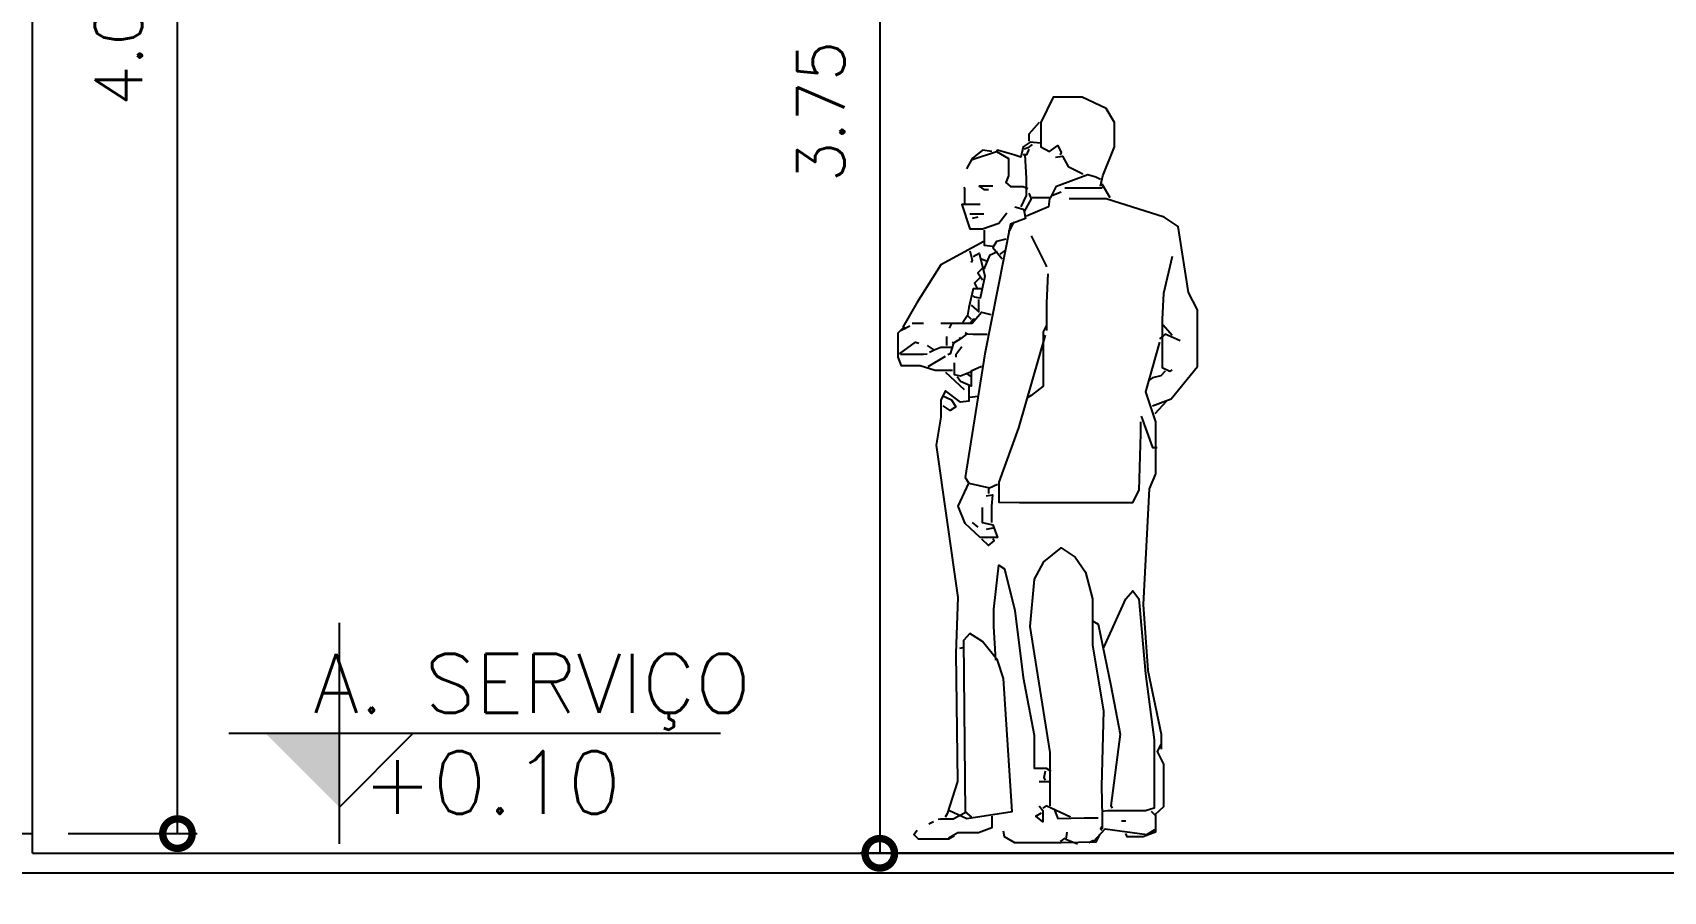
# Model space of a CAD drawing. Extents: x 500 to 638, y 181 to 267.
# Drawn here: x 620.298 to 624.444, y 215.822 to 218.006 of the extents above; entities that cross this region are included whole.
import ezdxf
from ezdxf.enums import TextEntityAlignment as Align

# ---------------------------------------------------------------- set-up
doc = ezdxf.new("R2010")
doc.units = 0
doc.header["$LTSCALE"] = 7
doc.layers.get('0').update_dxf_attribs({"linetype": 'CONTINUOUS'})
doc.layers.get('DEFPOINTS').update_dxf_attribs({"linetype": 'CONTINUOUS'})
for name, color, linetype in [('ACESSÓRIO', 2, 'CONTINUOUS'), ('ALVENARIA', 7, 'CONTINUOUS'), ('COTA', 1, 'CONTINUOUS'), ('TEXTO2', 40, 'CONTINUOUS'), ('TEXTO3', 3, 'CONTINUOUS')]:
    doc.layers.add(name, color=color, linetype=linetype)
doc.styles.add('REGUA60', font='cityb___.ttf', dxfattribs={"width": 1.4})
doc.styles.add('SIMPLEX', font='SIMPLEX.SHX')
doc.dimstyles.new('DIM50', dxfattribs={"dimtxt": 0.12, "dimasz": 0.15, "dimexe": 0.05, "dimexo": 0.09, "dimgap": 0.09, "dimtad": 1, "dimzin": 0, "dimdsep": 46, "dimtxsty": 'SIMPLEX', "dimblk1": 'DOTSMALL', "dimblk2": 'DOTSMALL', "dimsah": 1, "dimcen": 0.09, "dimadec": 0, "dimazin": 0, "dimtfac": 1, "dimtix": 1, "dimtofl": 0, "dimtmove": 2, "dimatfit": 3, "dimldrblk": 'DOTSMALL', "dimfxl": 1, "dimtolj": 1, "dimtzin": 0, "dimarcsym": 0})

# ---------------------------------------------------------------- blocks, each defined once
blk = doc.blocks.new('_DOTSMALL')
at = {"color": 0, "linetype": 'ByBlock', "const_width": 0.5}
blk.add_lwpolyline([(-0.0625, 0, 1), (0.0625, 0, 1)], format="xyb", close=True, dxfattribs=at)
blk = doc.blocks.new('*D233')
at = {"layer": 'COTA', "color": 0, "lineweight": -2}
for p, q in [((622.3809, 219.6913), (622.4019, 219.6913)), ((622.4519, 219.6913), (622.4519, 215.9185)), ((624.5568, 215.9185), (622.4019, 215.9185))]:
    blk.add_line(p, q, dxfattribs=at)
at = {"layer": 'DEFPOINTS', "color": 0}
for p in [(622.4709, 219.6913, -1.4713), (622.4519, 215.9185), (624.6468, 215.9185, -1.4713)]:
    blk.add_point(p, dxfattribs=at)
at = {"layer": 'COTA', "color": 0, "lineweight": -2, "xscale": 0.15, "yscale": 0.15, "zscale": 0.15}
for p, rotation in [((622.4519, 219.6913), 90), ((622.4519, 215.9185), 270)]:
    blk.add_blockref('_DOTSMALL', p, dxfattribs=dict(at, rotation=rotation))
at = {"layer": 'COTA', "color": 0, "insert": (622.3019, 217.8049), "char_height": 0.12, "attachment_point": 5, "rotation": 90, "style": 'SIMPLEX'}
blk.add_mtext('\\A1;3.75', dxfattribs=at)
blk = doc.blocks.new('*D234')
at = {"layer": 'COTA', "color": 0, "lineweight": -2}
for p, q in [((622.5632, 220.1426), (625.4047, 220.1426)), ((625.3547, 220.1426), (625.3547, 215.8685)), ((624.7368, 215.8685), (625.4047, 215.8685))]:
    blk.add_line(p, q, dxfattribs=at)
at = {"layer": 'DEFPOINTS', "color": 0}
for p in [(622.4732, 220.1426, -1.4713), (624.6468, 215.8685, -1.4713), (625.3547, 215.8685)]:
    blk.add_point(p, dxfattribs=at)
at = {"layer": 'COTA', "color": 0, "lineweight": -2, "xscale": 0.15, "yscale": 0.15, "zscale": 0.15}
for p, rotation in [((625.3547, 220.1426), 90), ((625.3547, 215.8685), 270)]:
    blk.add_blockref('_DOTSMALL', p, dxfattribs=dict(at, rotation=rotation))
at = {"layer": 'COTA', "color": 0, "insert": (625.2047, 218.0056), "char_height": 0.12, "attachment_point": 5, "rotation": 90, "style": 'SIMPLEX'}
blk.add_mtext('\\A1;4.25', dxfattribs=at)
blk = doc.blocks.new('*D235')
at = {"layer": 'COTA', "color": 0, "lineweight": -2}
for p, q in [((622.0561, 220.0282), (620.6164, 220.0282)), ((620.6664, 215.9685), (620.6664, 220.0282)), ((620.3882, 215.9685), (620.7164, 215.9685))]:
    blk.add_line(p, q, dxfattribs=at)
at = {"layer": 'DEFPOINTS', "color": 0}
for p in [(620.6664, 220.0282), (622.1461, 220.0282, -1.4713), (620.2982, 215.9685, -1.4713)]:
    blk.add_point(p, dxfattribs=at)
at = {"layer": 'COTA', "color": 0, "lineweight": -2, "xscale": 0.15, "yscale": 0.15, "zscale": 0.15}
for p, rotation in [((620.6664, 220.0282), 90), ((620.6664, 215.9685), 270)]:
    blk.add_blockref('_DOTSMALL', p, dxfattribs=dict(at, rotation=rotation))
at = {"layer": 'COTA', "color": 0, "insert": (620.5164, 217.9984), "char_height": 0.12, "attachment_point": 5, "rotation": 90, "style": 'SIMPLEX'}
blk.add_mtext('\\A1;4.05', dxfattribs=at)
blk = doc.blocks.new('NIVELCR')
at = {"linetype": 'ByBlock'}
for p, q in [((0, -1.25), (0, 6.25)), ((-3.75, 2.5), (12.917, 2.5)), ((0, 0), (2.5, 2.5))]:
    blk.add_line(p, q, dxfattribs=at)
blk.add_solid([(-2.5, 2.5), (0, 0), (0, 2.5)], dxfattribs=at)
at = {"color": 0, "linetype": 'ByBlock', "style": 'REGUA60', "width": 1.4}
blk.add_attdef('COTANIVEL', (1.661, 3.512), '', height=1.5, dxfattribs=at)

msp = doc.modelspace()

# ---------------------------------------------------------------- linework, layer by layer
at = {"layer": 'ACESSÓRIO', "linetype": 'Continuous'}
for points in [[(623.0131, 217.6153), (623.019, 217.6417), (623.0484, 217.7152), (623.0484, 217.777), (623.0278, 217.8122), (622.9661, 217.8416), (622.8926, 217.8416), (622.8617, 217.777), (622.8617, 217.7152), (622.8837, 217.7035), (622.9043, 217.7182), (622.9131, 217.7005), (622.9102, 217.6946)], [(623.0131, 217.6153), (623.019, 217.6417), (623.0484, 217.7152), (623.0484, 217.777), (623.0278, 217.8122), (622.9661, 217.8416), (622.8926, 217.8416), (622.8617, 217.777), (622.8617, 217.7152), (622.8837, 217.7035), (622.9043, 217.7182), (622.9131, 217.7005), (622.9102, 217.6946)], [(623.0131, 217.6153), (623.019, 217.6417), (623.0484, 217.7152), (623.0484, 217.777), (623.0278, 217.8122), (622.9661, 217.8416), (622.8926, 217.8416), (622.8617, 217.777), (622.8617, 217.7152), (622.8837, 217.7035), (622.9043, 217.7182), (622.9131, 217.7005), (622.9102, 217.6946)], [(622.8573, 217.777), (622.8308, 217.7476), (622.8308, 217.7299)], [(622.8573, 217.777), (622.8308, 217.7476), (622.8308, 217.7299)], [(622.7367, 217.7035), (622.7132, 217.7064), (622.6868, 217.6858), (622.6721, 217.6594)], [(622.7367, 217.7035), (622.7132, 217.7064), (622.6868, 217.6858), (622.6721, 217.6594)], [(622.7367, 217.7035), (622.7132, 217.7064), (622.6868, 217.6858), (622.6721, 217.6594)], [(622.6868, 217.6829), (622.7485, 217.7035), (622.7794, 217.6858), (622.7794, 217.6417), (622.772, 217.6241), (622.7838, 217.6138), (622.8161, 217.6138), (622.8279, 217.6094)], [(622.6868, 217.6829), (622.7485, 217.7035), (622.7794, 217.6858), (622.7794, 217.6417), (622.772, 217.6241), (622.7838, 217.6138), (622.8161, 217.6138), (622.8279, 217.6094)], [(622.8602, 217.724), (622.8338, 217.727), (622.8161, 217.7152), (622.8102, 217.6888), (622.7926, 217.6946), (622.7514, 217.7064), (622.7485, 217.7035)], [(622.8308, 217.7093), (622.8249, 217.6946), (622.8161, 217.6946)], [(622.8396, 217.7211), (622.8279, 217.7123), (622.8191, 217.7093)], [(622.8396, 217.7211), (622.8279, 217.7123), (622.8191, 217.7093)], [(622.8205, 217.6946), (622.8242, 217.6358), (622.8242, 217.5917), (622.8102, 217.5623)], [(622.8205, 217.6946), (622.8242, 217.6358), (622.8242, 217.5917), (622.8102, 217.5623)], [(622.8205, 217.6946), (622.8242, 217.6358), (622.8242, 217.5917), (622.8102, 217.5623)], [(622.8984, 217.6888), (622.9161, 217.6917), (622.9308, 217.6652), (622.9661, 217.6476), (622.9661, 217.6447)], [(622.7397, 217.6153), (622.7044, 217.6153), (622.7162, 217.6064), (622.7279, 217.6064)], [(622.7397, 217.6153), (622.7044, 217.6153), (622.7162, 217.6064), (622.7279, 217.6064)], [(622.7397, 217.6153), (622.7044, 217.6153), (622.7162, 217.6064), (622.7279, 217.6064)], [(622.8396, 217.5859), (622.8867, 217.5859), (622.9014, 217.6153), (622.9808, 217.6447), (623.0013, 217.6388), (623.0131, 217.6329)], [(623.016, 217.6211), (623.0366, 217.5859)], [(623.016, 217.6211), (623.0366, 217.5859)], [(622.6677, 217.5712), (622.6677, 217.6094), (622.6662, 217.6123)], [(622.6677, 217.5712), (622.6677, 217.6094), (622.6662, 217.6123)], [(622.6677, 217.5712), (622.6677, 217.6094), (622.6662, 217.6123)], [(622.6677, 217.5712), (622.6677, 217.6094), (622.6662, 217.6123)], [(622.6677, 217.5712), (622.6677, 217.6094), (622.6662, 217.6123)], [(622.6677, 217.5712), (622.6677, 217.6094), (622.6662, 217.6123)], [(622.6677, 217.5712), (622.6677, 217.6094), (622.6662, 217.6123)], [(622.6677, 217.5712), (622.6677, 217.6094), (622.6662, 217.6123)], [(622.6677, 217.5712), (622.6677, 217.6094), (622.6662, 217.6123)], [(622.6677, 217.5712), (622.6677, 217.6094), (622.6662, 217.6123)], [(622.8308, 217.5976), (622.8367, 217.5829), (622.8191, 217.5506), (622.822, 217.5329), (622.7838, 217.5182), (622.7191, 217.189), (622.6691, 216.8744), (622.678, 216.8597)], [(622.8308, 217.5976), (622.8367, 217.5829), (622.8191, 217.5506), (622.822, 217.5329), (622.7838, 217.5182), (622.7191, 217.189), (622.6691, 216.8744), (622.678, 216.8597)], [(622.8837, 217.5829), (622.8808, 217.5623), (622.8249, 217.5388)], [(622.8837, 217.5829), (622.8808, 217.5623), (622.8249, 217.5388)], [(622.8837, 217.5829), (622.8808, 217.5623), (622.8249, 217.5388)], [(622.8896, 217.5917), (622.9131, 217.6006)], [(622.922, 217.6109), (623.016, 217.6109), (623.019, 217.6123)], [(623.1454, 217.0567), (623.1924, 217.0743), (623.26, 217.1566), (623.26, 217.3007), (623.2365, 217.3448), (623.2101, 217.5124), (623.1748, 217.5359), (623.0278, 217.5829), (622.9337, 217.5829)], [(623.1454, 217.0567), (623.1924, 217.0743), (623.26, 217.1566), (623.26, 217.3007), (623.2365, 217.3448), (623.2101, 217.5124), (623.1748, 217.5359), (623.0278, 217.5829), (622.9337, 217.5829)], [(622.7074, 217.5682), (622.675, 217.5682), (622.6603, 217.5682), (622.6809, 217.5065), (622.7132, 217.5065), (622.7544, 217.5212), (622.775, 217.5476)], [(622.6809, 217.5447), (622.7162, 217.5447)], [(622.6809, 217.5447), (622.7162, 217.5447)], [(622.6809, 217.5447), (622.7162, 217.5447)], [(622.7015, 217.5359), (622.6868, 217.5329)], [(622.7955, 217.5623), (622.8161, 217.5565), (622.8191, 217.5535)], [(622.7955, 217.5623), (622.8161, 217.5565), (622.8191, 217.5535)], [(622.7176, 217.5035), (622.7176, 217.4653), (622.7397, 217.4624)], [(622.7176, 217.5035), (622.7176, 217.4653), (622.7397, 217.4624)], [(622.7176, 217.5035), (622.7176, 217.4653), (622.7397, 217.4624)], [(622.7926, 217.5241), (622.7808, 217.5006), (622.7779, 217.5006)], [(622.7162, 217.4741), (622.6574, 217.4418), (622.6074, 217.4153), (622.5457, 217.3183), (622.5104, 217.2566)], [(622.6809, 217.4506), (622.6868, 217.4271), (622.6838, 217.4212)], [(622.6809, 217.4506), (622.6868, 217.4271), (622.6838, 217.4212)], [(622.6809, 217.4506), (622.6868, 217.4271), (622.6838, 217.4212)], [(622.772, 217.48), (622.7485, 217.4741), (622.7397, 217.4594), (622.7632, 217.43)], [(622.772, 217.48), (622.7485, 217.4741), (622.7397, 217.4594), (622.7632, 217.43)], [(622.772, 217.48), (622.7485, 217.4741), (622.7397, 217.4594), (622.7632, 217.43)], [(622.772, 217.48), (622.7485, 217.4741), (622.7397, 217.4594), (622.7632, 217.43)], [(622.772, 217.48), (622.7485, 217.4741), (622.7397, 217.4594), (622.7632, 217.43)], [(622.772, 217.48), (622.7485, 217.4741), (622.7397, 217.4594), (622.7632, 217.43)], [(622.772, 217.48), (622.7485, 217.4741), (622.7397, 217.4594), (622.7632, 217.43)], [(622.772, 217.48), (622.7485, 217.4741), (622.7397, 217.4594), (622.7632, 217.43)], [(622.772, 217.48), (622.7485, 217.4741), (622.7397, 217.4594), (622.7632, 217.43)], [(622.772, 217.48), (622.7485, 217.4741), (622.7397, 217.4594), (622.7632, 217.43)], [(622.772, 217.48), (622.7485, 217.4741), (622.7397, 217.4594), (622.7632, 217.43)], [(622.772, 217.48), (622.7485, 217.4741), (622.7397, 217.4594), (622.7632, 217.43)], [(622.772, 217.48), (622.7485, 217.4741), (622.7397, 217.4594), (622.7632, 217.43)], [(622.772, 217.48), (622.7485, 217.4741), (622.7397, 217.4594), (622.7632, 217.43)], [(622.7691, 217.4506), (622.7573, 217.4418)], [(622.8367, 217.4888), (622.8749, 217.4124), (622.8749, 217.4095)], [(622.8367, 217.4888), (622.8749, 217.4124), (622.8749, 217.4095)], [(622.8367, 217.4888), (622.8749, 217.4124), (622.8749, 217.4095)], [(622.8367, 217.4888), (622.8749, 217.4124), (622.8749, 217.4095)], [(622.8367, 217.4888), (622.8749, 217.4124), (622.8749, 217.4095)], [(622.8367, 217.4888), (622.8749, 217.4124), (622.8749, 217.4095)], [(622.6897, 217.4359), (622.7044, 217.4447), (622.7191, 217.3859), (622.7074, 217.3301), (622.6927, 217.333), (622.6897, 217.336)], [(622.7103, 217.43), (622.725, 217.4242)], [(622.7103, 217.43), (622.725, 217.4242)], [(622.7103, 217.43), (622.725, 217.4242)], [(622.7103, 217.43), (622.725, 217.4242)], [(622.7514, 217.4477), (622.7309, 217.4389), (622.7162, 217.4036)], [(623.1954, 217.4359), (623.1733, 217.3418), (623.1696, 217.2772), (623.1696, 217.1537), (623.1895, 217.1449), (623.1954, 217.1478)], [(623.1954, 217.4359), (623.1733, 217.3418), (623.1696, 217.2772), (623.1696, 217.1537), (623.1895, 217.1449), (623.1954, 217.1478)], [(623.1954, 217.4359), (623.1733, 217.3418), (623.1696, 217.2772), (623.1696, 217.1537), (623.1895, 217.1449), (623.1954, 217.1478)], [(623.1954, 217.4359), (623.1733, 217.3418), (623.1696, 217.2772), (623.1696, 217.1537), (623.1895, 217.1449), (623.1954, 217.1478)], [(623.1954, 217.4359), (623.1733, 217.3418), (623.1696, 217.2772), (623.1696, 217.1537), (623.1895, 217.1449), (623.1954, 217.1478)], [(623.1954, 217.4359), (623.1733, 217.3418), (623.1696, 217.2772), (623.1696, 217.1537), (623.1895, 217.1449), (623.1954, 217.1478)], [(623.1954, 217.4359), (623.1733, 217.3418), (623.1696, 217.2772), (623.1696, 217.1537), (623.1895, 217.1449), (623.1954, 217.1478)], [(623.1954, 217.4359), (623.1733, 217.3418), (623.1696, 217.2772), (623.1696, 217.1537), (623.1895, 217.1449), (623.1954, 217.1478)], [(622.7074, 217.383), (622.6927, 217.3683), (622.6985, 217.3565)], [(622.7074, 217.383), (622.6927, 217.3683), (622.6985, 217.3565)], [(622.7132, 217.4065), (622.7015, 217.3948), (622.7132, 217.3771)], [(622.7132, 217.4065), (622.7015, 217.3948), (622.7132, 217.3771)], [(622.7132, 217.4065), (622.7015, 217.3948), (622.7132, 217.3771)], [(622.7132, 217.4065), (622.7015, 217.3948), (622.7132, 217.3771)], [(622.7132, 217.4065), (622.7015, 217.3948), (622.7132, 217.3771)], [(622.8793, 217.3918), (622.8757, 217.3183), (622.8757, 217.2478)], [(622.7103, 217.3536), (622.6897, 217.3536), (622.678, 217.3066), (622.675, 217.286), (622.6838, 217.2772)], [(622.7103, 217.3536), (622.6897, 217.3536), (622.678, 217.3066), (622.675, 217.286), (622.6838, 217.2772)], [(622.7103, 217.3536), (622.6897, 217.3536), (622.678, 217.3066), (622.675, 217.286), (622.6838, 217.2772)], [(622.7103, 217.3536), (622.6897, 217.3536), (622.678, 217.3066), (622.675, 217.286), (622.6838, 217.2772)], [(622.7103, 217.3536), (622.6897, 217.3536), (622.678, 217.3066), (622.675, 217.286), (622.6838, 217.2772)], [(622.7029, 217.3271), (622.7029, 217.2977)], [(622.7029, 217.3271), (622.7029, 217.2977)], [(622.7029, 217.3271), (622.7029, 217.2977)], [(622.7029, 217.3271), (622.7029, 217.2977)], [(622.7029, 217.3271), (622.7029, 217.2977)], [(622.7029, 217.3271), (622.7029, 217.2977)], [(622.6074, 217.2669), (622.6868, 217.2669), (622.7103, 217.2948), (622.7338, 217.2889)], [(622.675, 217.286), (622.6633, 217.2684)], [(622.675, 217.286), (622.6633, 217.2684)], [(622.6838, 217.3124), (622.7044, 217.2948)], [(622.6838, 217.3124), (622.7044, 217.2948)], [(622.6838, 217.3124), (622.7044, 217.2948)], [(622.6838, 217.3124), (622.7044, 217.2948)], [(622.6838, 217.3124), (622.7044, 217.2948)], [(622.6838, 217.3124), (622.7044, 217.2948)], [(622.6838, 217.3124), (622.7044, 217.2948)], [(622.6838, 217.3124), (622.7044, 217.2948)], [(622.6368, 217.1463), (622.5927, 217.1463), (622.5545, 217.1581), (622.5074, 217.1581), (622.4986, 217.1802), (622.4986, 217.2419), (622.5133, 217.2566), (622.5163, 217.2507)], [(622.6368, 217.1463), (622.5927, 217.1463), (622.5545, 217.1581), (622.5074, 217.1581), (622.4986, 217.1802), (622.4986, 217.2419), (622.5133, 217.2566), (622.5163, 217.2507)], [(622.6368, 217.1463), (622.5927, 217.1463), (622.5545, 217.1581), (622.5074, 217.1581), (622.4986, 217.1802), (622.4986, 217.2419), (622.5133, 217.2566), (622.5163, 217.2507)], [(622.6368, 217.1463), (622.5927, 217.1463), (622.5545, 217.1581), (622.5074, 217.1581), (622.4986, 217.1802), (622.4986, 217.2419), (622.5133, 217.2566), (622.5163, 217.2507)], [(622.6368, 217.1463), (622.5927, 217.1463), (622.5545, 217.1581), (622.5074, 217.1581), (622.4986, 217.1802), (622.4986, 217.2419), (622.5133, 217.2566), (622.5163, 217.2507)], [(622.6368, 217.1463), (622.5927, 217.1463), (622.5545, 217.1581), (622.5074, 217.1581), (622.4986, 217.1802), (622.4986, 217.2419), (622.5133, 217.2566), (622.5163, 217.2507)], [(622.6368, 217.1463), (622.5927, 217.1463), (622.5545, 217.1581), (622.5074, 217.1581), (622.4986, 217.1802), (622.4986, 217.2419), (622.5133, 217.2566), (622.5163, 217.2507)], [(622.5045, 217.2478), (622.528, 217.2595)], [(622.5045, 217.2478), (622.528, 217.2595)], [(622.5633, 217.2654), (622.5339, 217.2654)], [(622.5633, 217.2654), (622.5339, 217.2654)], [(622.5633, 217.2654), (622.5339, 217.2654)], [(622.5633, 217.2654), (622.5339, 217.2654)], [(622.6339, 217.2654), (622.628, 217.2537)], [(622.6339, 217.2654), (622.628, 217.2537)], [(622.6339, 217.2654), (622.628, 217.2537)], [(622.6339, 217.2654), (622.628, 217.2537)], [(622.6339, 217.2654), (622.628, 217.2537)], [(622.725, 217.2375), (622.6897, 217.2375), (622.675, 217.239), (622.6691, 217.2419)], [(622.6809, 217.2654), (622.6897, 217.2772), (622.6956, 217.2772)], [(622.8749, 217.2595), (622.8676, 217.2448), (622.8676, 217.1067), (622.8367, 217.0831), (622.8279, 217.0773)], [(623.1719, 217.2625), (623.1954, 217.236)], [(623.1719, 217.2625), (623.1954, 217.236)], [(623.1719, 217.2625), (623.1954, 217.236)], [(622.5016, 217.189), (622.5427, 217.2184), (622.5515, 217.2154)], [(622.5721, 217.2096), (622.5898, 217.1978), (622.578, 217.1919)], [(622.5721, 217.2096), (622.5898, 217.1978), (622.578, 217.1919)], [(622.5721, 217.2096), (622.5898, 217.1978), (622.578, 217.1919)], [(622.6368, 217.2051), (622.6074, 217.2051), (622.5898, 217.1978)], [(622.6368, 217.2051), (622.6074, 217.2051), (622.5898, 217.1978)], [(622.6368, 217.2051), (622.6074, 217.2051), (622.5898, 217.1978)], [(622.6368, 217.2051), (622.6074, 217.2051), (622.5898, 217.1978)], [(622.6368, 217.2051), (622.6074, 217.2051), (622.5898, 217.1978)], [(622.6368, 217.2051), (622.6074, 217.2051), (622.5898, 217.1978)], [(622.6368, 217.2051), (622.6074, 217.2051), (622.5898, 217.1978)], [(622.6368, 217.2051), (622.6074, 217.2051), (622.5898, 217.1978)], [(622.6221, 217.2096), (622.6221, 217.2331)], [(622.6221, 217.2096), (622.6221, 217.2331)], [(622.6221, 217.2096), (622.6221, 217.2331)], [(622.6221, 217.2096), (622.6221, 217.2331)], [(622.6221, 217.2096), (622.6221, 217.2331)], [(622.6221, 217.2096), (622.6221, 217.2331)], [(622.6221, 217.2096), (622.6221, 217.2331)], [(622.6221, 217.2096), (622.6221, 217.2331)], [(622.6221, 217.2096), (622.6221, 217.2331)], [(622.6221, 217.2096), (622.6221, 217.2331)], [(622.6221, 217.2096), (622.6221, 217.2331)], [(622.6397, 217.2154), (622.6309, 217.189), (622.625, 217.186)], [(622.6574, 217.2272), (622.6397, 217.2154), (622.6368, 217.2184)], [(622.6574, 217.2272), (622.6397, 217.2154), (622.6368, 217.2184)], [(622.6574, 217.2272), (622.6397, 217.2154), (622.6368, 217.2184)], [(622.6603, 217.2066), (622.6456, 217.186), (622.6456, 217.1802)], [(622.6603, 217.2066), (622.6456, 217.186), (622.6456, 217.1802)], [(622.6603, 217.2066), (622.6456, 217.186), (622.6456, 217.1802)], [(622.6603, 217.2066), (622.6456, 217.186), (622.6456, 217.1802)], [(622.6603, 217.2066), (622.6456, 217.186), (622.6456, 217.1802)], [(622.6721, 217.239), (622.6574, 217.2272), (622.6544, 217.2301)], [(622.6721, 217.239), (622.6574, 217.2272), (622.6544, 217.2301)], [(622.6721, 217.239), (622.6574, 217.2272), (622.6544, 217.2301)], [(622.6721, 217.239), (622.6574, 217.2272), (622.6544, 217.2301)], [(622.6721, 217.239), (622.6574, 217.2272), (622.6544, 217.2301)], [(622.6721, 217.239), (622.6574, 217.2272), (622.6544, 217.2301)], [(622.6721, 217.239), (622.6574, 217.2272), (622.6544, 217.2301)], [(622.6721, 217.239), (622.6574, 217.2272), (622.6544, 217.2301)], [(622.872, 217.236), (622.8044, 217.0008), (622.7544, 216.8627), (622.7544, 216.8112), (622.8073, 216.8105), (623.0954, 216.8105), (623.1116, 216.8421), (623.1153, 216.9861), (623.1153, 217.0155)], [(623.163, 217.2184), (623.1278, 217.092), (623.1527, 217.0155), (623.1527, 216.8832), (623.1366, 216.845), (623.1219, 216.551), (623.1336, 216.3835), (623.1674, 216.2218), (623.1674, 216.1835)], [(623.163, 217.2184), (623.1278, 217.092), (623.1527, 217.0155), (623.1527, 216.8832), (623.1366, 216.845), (623.1219, 216.551), (623.1336, 216.3835), (623.1674, 216.2218), (623.1674, 216.1835)], [(623.163, 217.2184), (623.1278, 217.092), (623.1527, 217.0155), (623.1527, 216.8832), (623.1366, 216.845), (623.1219, 216.551), (623.1336, 216.3835), (623.1674, 216.2218), (623.1674, 216.1835)], [(623.163, 217.2184), (623.1278, 217.092), (623.1527, 217.0155), (623.1527, 216.8832), (623.1366, 216.845), (623.1219, 216.551), (623.1336, 216.3835), (623.1674, 216.2218), (623.1674, 216.1835)], [(623.163, 217.2184), (623.1278, 217.092), (623.1527, 217.0155), (623.1527, 216.8832), (623.1366, 216.845), (623.1219, 216.551), (623.1336, 216.3835), (623.1674, 216.2218), (623.1674, 216.1835)], [(623.163, 217.2184), (623.1278, 217.092), (623.1527, 217.0155), (623.1527, 216.8832), (623.1366, 216.845), (623.1219, 216.551), (623.1336, 216.3835), (623.1674, 216.2218), (623.1674, 216.1835)], [(623.163, 217.2184), (623.1278, 217.092), (623.1527, 217.0155), (623.1527, 216.8832), (623.1366, 216.845), (623.1219, 216.551), (623.1336, 216.3835), (623.1674, 216.2218), (623.1674, 216.1835)], [(623.163, 217.2184), (623.1278, 217.092), (623.1527, 217.0155), (623.1527, 216.8832), (623.1366, 216.845), (623.1219, 216.551), (623.1336, 216.3835), (623.1674, 216.2218), (623.1674, 216.1835)], [(623.163, 217.2184), (623.1278, 217.092), (623.1527, 217.0155), (623.1527, 216.8832), (623.1366, 216.845), (623.1219, 216.551), (623.1336, 216.3835), (623.1674, 216.2218), (623.1674, 216.1835)], [(623.163, 217.2184), (623.1278, 217.092), (623.1527, 217.0155), (623.1527, 216.8832), (623.1366, 216.845), (623.1219, 216.551), (623.1336, 216.3835), (623.1674, 216.2218), (623.1674, 216.1835)], [(623.163, 217.2184), (623.1278, 217.092), (623.1527, 217.0155), (623.1527, 216.8832), (623.1366, 216.845), (623.1219, 216.551), (623.1336, 216.3835), (623.1674, 216.2218), (623.1674, 216.1835)], [(623.2159, 217.2213), (623.1777, 217.239), (623.163, 217.2272)], [(623.2159, 217.2213), (623.1777, 217.239), (623.163, 217.2272)], [(623.2159, 217.2213), (623.1777, 217.239), (623.163, 217.2272)], [(623.2159, 217.2213), (623.1777, 217.239), (623.163, 217.2272)], [(623.2159, 217.2213), (623.1777, 217.239), (623.163, 217.2272)], [(623.2159, 217.2213), (623.1777, 217.239), (623.163, 217.2272)], [(622.5045, 217.1875), (622.5633, 217.1875), (622.5721, 217.189)], [(622.5045, 217.1875), (622.5633, 217.1875), (622.5721, 217.189)], [(622.5751, 217.1566), (622.6192, 217.1831)], [(622.5751, 217.1566), (622.6192, 217.1831)], [(622.5751, 217.1566), (622.6192, 217.1831)], [(622.6412, 217.1655), (622.6412, 217.1361), (622.6574, 217.1331), (622.6868, 217.1449)], [(622.6192, 217.1419), (622.6662, 217.0978)], [(622.6192, 217.1419), (622.6662, 217.0978)], [(622.6192, 217.1419), (622.6662, 217.0978)], [(622.6192, 217.1419), (622.6662, 217.0978)], [(622.6192, 217.1419), (622.6662, 217.0978)], [(622.6192, 217.1419), (622.6662, 217.0978)], [(622.7103, 217.1566), (622.6838, 217.1449), (622.6838, 217.1067), (622.6574, 217.1184), (622.6486, 217.1302)], [(622.7103, 217.1566), (622.6838, 217.1449), (622.6838, 217.1067), (622.6574, 217.1184), (622.6486, 217.1302)], [(622.6721, 217.139), (622.6838, 217.1302)], [(622.6721, 217.139), (622.6838, 217.1302)], [(622.6721, 217.139), (622.6838, 217.1302)], [(623.1777, 217.1449), (623.166, 217.1331), (623.1454, 217.1272), (623.1366, 217.1214)], [(623.1777, 217.1449), (623.166, 217.1331), (623.1454, 217.1272), (623.1366, 217.1214)], [(623.1777, 217.1449), (623.166, 217.1331), (623.1454, 217.1272), (623.1366, 217.1214)], [(622.678, 217.1067), (622.678, 217.0684), (622.6574, 217.0655), (622.6192, 217.0949), (622.6074, 217.0714), (622.6074, 217.0273), (622.5956, 216.9567), (622.65, 216.5687), (622.6449, 216.4275), (622.6493, 216.1011), (622.6236, 216.0188), (622.6177, 216.01)], [(622.678, 217.1067), (622.678, 217.0684), (622.6574, 217.0655), (622.6192, 217.0949), (622.6074, 217.0714), (622.6074, 217.0273), (622.5956, 216.9567), (622.65, 216.5687), (622.6449, 216.4275), (622.6493, 216.1011), (622.6236, 216.0188), (622.6177, 216.01)], [(622.678, 217.1067), (622.678, 217.0684), (622.6574, 217.0655), (622.6192, 217.0949), (622.6074, 217.0714), (622.6074, 217.0273), (622.5956, 216.9567), (622.65, 216.5687), (622.6449, 216.4275), (622.6493, 216.1011), (622.6236, 216.0188), (622.6177, 216.01)], [(622.678, 217.1067), (622.678, 217.0684), (622.6574, 217.0655), (622.6192, 217.0949), (622.6074, 217.0714), (622.6074, 217.0273), (622.5956, 216.9567), (622.65, 216.5687), (622.6449, 216.4275), (622.6493, 216.1011), (622.6236, 216.0188), (622.6177, 216.01)], [(622.678, 217.1067), (622.678, 217.0684), (622.6574, 217.0655), (622.6192, 217.0949), (622.6074, 217.0714), (622.6074, 217.0273), (622.5956, 216.9567), (622.65, 216.5687), (622.6449, 216.4275), (622.6493, 216.1011), (622.6236, 216.0188), (622.6177, 216.01)], [(622.6103, 217.0831), (622.6339, 217.0714), (622.6456, 217.0537), (622.6309, 217.0449), (622.6133, 217.0567)], [(622.6103, 217.0831), (622.6339, 217.0714), (622.6456, 217.0537), (622.6309, 217.0449), (622.6133, 217.0567)], [(622.6103, 217.0831), (622.6339, 217.0714), (622.6456, 217.0537), (622.6309, 217.0449), (622.6133, 217.0567)], [(622.6103, 217.0831), (622.6339, 217.0714), (622.6456, 217.0537), (622.6309, 217.0449), (622.6133, 217.0567)], [(622.6103, 217.0831), (622.6339, 217.0714), (622.6456, 217.0537), (622.6309, 217.0449), (622.6133, 217.0567)], [(622.6103, 217.0831), (622.6339, 217.0714), (622.6456, 217.0537), (622.6309, 217.0449), (622.6133, 217.0567)], [(622.6103, 217.0831), (622.6339, 217.0714), (622.6456, 217.0537), (622.6309, 217.0449), (622.6133, 217.0567)], [(622.6103, 217.0831), (622.6339, 217.0714), (622.6456, 217.0537), (622.6309, 217.0449), (622.6133, 217.0567)], [(622.7015, 217.0802), (622.6809, 217.0773)], [(623.1807, 217.0684), (623.1513, 217.0361)], [(623.1807, 217.0684), (623.1513, 217.0361)], [(623.1807, 217.0684), (623.1513, 217.0361)], [(623.116, 217.0302), (623.1454, 216.9508), (623.1572, 216.9508)], [(623.116, 217.0302), (623.1454, 216.9508), (623.1572, 216.9508)], [(623.116, 217.0302), (623.1454, 216.9508), (623.1572, 216.9508)], [(622.7118, 216.798), (622.7118, 216.7598), (622.7397, 216.7539), (622.7514, 216.7215), (622.7074, 216.7215), (622.6691, 216.7568), (622.6515, 216.8009), (622.678, 216.8597), (622.7309, 216.848), (622.7514, 216.8568)], [(622.7118, 216.798), (622.7118, 216.7598), (622.7397, 216.7539), (622.7514, 216.7215), (622.7074, 216.7215), (622.6691, 216.7568), (622.6515, 216.8009), (622.678, 216.8597), (622.7309, 216.848), (622.7514, 216.8568)], [(622.7118, 216.798), (622.7118, 216.7598), (622.7397, 216.7539), (622.7514, 216.7215), (622.7074, 216.7215), (622.6691, 216.7568), (622.6515, 216.8009), (622.678, 216.8597), (622.7309, 216.848), (622.7514, 216.8568)], [(622.7118, 216.798), (622.7118, 216.7598), (622.7397, 216.7539), (622.7514, 216.7215), (622.7074, 216.7215), (622.6691, 216.7568), (622.6515, 216.8009), (622.678, 216.8597), (622.7309, 216.848), (622.7514, 216.8568)], [(622.7118, 216.798), (622.7118, 216.7598), (622.7397, 216.7539), (622.7514, 216.7215), (622.7074, 216.7215), (622.6691, 216.7568), (622.6515, 216.8009), (622.678, 216.8597), (622.7309, 216.848), (622.7514, 216.8568)], [(622.7221, 216.8274), (622.7382, 216.8303), (622.736, 216.8009), (622.736, 216.7598)], [(622.7221, 216.8274), (622.7382, 216.8303), (622.736, 216.8009), (622.736, 216.7598)], [(622.7221, 216.8274), (622.7382, 216.8303), (622.736, 216.8009), (622.736, 216.7598)], [(622.7221, 216.8274), (622.7382, 216.8303), (622.736, 216.8009), (622.736, 216.7598)], [(622.7279, 216.845), (622.7279, 216.8333)], [(622.7279, 216.845), (622.7279, 216.8333)], [(622.7279, 216.845), (622.7279, 216.8333)], [(622.7279, 216.845), (622.7279, 216.8333)], [(622.7279, 216.845), (622.7279, 216.8333)], [(622.7279, 216.845), (622.7279, 216.8333)], [(622.7279, 216.845), (622.7279, 216.8333)], [(622.7279, 216.845), (622.7279, 216.8333)], [(622.6868, 216.7598), (622.7015, 216.748)], [(622.6868, 216.7598), (622.7015, 216.748)], [(622.7397, 216.7451), (622.7221, 216.7421)], [(622.7397, 216.7451), (622.7221, 216.7421)], [(622.7397, 216.7451), (622.7221, 216.7421)], [(622.7397, 216.7451), (622.7221, 216.7421)], [(622.7397, 216.7451), (622.7221, 216.7421)], [(622.7397, 216.7451), (622.7221, 216.7421)], [(622.7397, 216.7451), (622.7221, 216.7421)], [(622.7397, 216.7451), (622.7221, 216.7421)], [(622.7103, 216.7186), (622.7279, 216.701), (622.7426, 216.7127), (622.7397, 216.7186)], [(622.8852, 216.0395), (622.8852, 216.1747), (622.8338, 216.4952), (622.8455, 216.6157), (622.869, 216.6598), (622.9131, 216.6951), (622.9484, 216.6716), (622.9749, 216.6333), (622.9925, 216.5657), (622.9925, 216.4481), (623.0204, 216.2806), (623.0153, 216.0895), (623.0171, 216.013), (623.0171, 215.9807)], [(622.8852, 216.0395), (622.8852, 216.1747), (622.8338, 216.4952), (622.8455, 216.6157), (622.869, 216.6598), (622.9131, 216.6951), (622.9484, 216.6716), (622.9749, 216.6333), (622.9925, 216.5657), (622.9925, 216.4481), (623.0204, 216.2806), (623.0153, 216.0895), (623.0171, 216.013), (623.0171, 215.9807)], [(622.747, 216.4099), (622.7419, 216.4952), (622.7419, 216.5393), (622.7544, 216.651), (622.7691, 216.6422), (622.7955, 216.5363), (622.8161, 216.3658), (622.8441, 216.2188), (622.8441, 216.135), (622.8749, 216.135), (622.8867, 216.1277)], [(622.747, 216.4099), (622.7419, 216.4952), (622.7419, 216.5393), (622.7544, 216.651), (622.7691, 216.6422), (622.7955, 216.5363), (622.8161, 216.3658), (622.8441, 216.2188), (622.8441, 216.135), (622.8749, 216.135), (622.8867, 216.1277)], [(622.747, 216.4099), (622.7419, 216.4952), (622.7419, 216.5393), (622.7544, 216.651), (622.7691, 216.6422), (622.7955, 216.5363), (622.8161, 216.3658), (622.8441, 216.2188), (622.8441, 216.135), (622.8749, 216.135), (622.8867, 216.1277)], [(622.747, 216.4099), (622.7419, 216.4952), (622.7419, 216.5393), (622.7544, 216.651), (622.7691, 216.6422), (622.7955, 216.5363), (622.8161, 216.3658), (622.8441, 216.2188), (622.8441, 216.135), (622.8749, 216.135), (622.8867, 216.1277)], [(622.747, 216.4099), (622.7419, 216.4952), (622.7419, 216.5393), (622.7544, 216.651), (622.7691, 216.6422), (622.7955, 216.5363), (622.8161, 216.3658), (622.8441, 216.2188), (622.8441, 216.135), (622.8749, 216.135), (622.8867, 216.1277)], [(623.0219, 216.4422), (623.0778, 216.5657), (623.0954, 216.5863), (623.1101, 216.5657), (623.1278, 216.3746), (623.1498, 216.2071), (623.1498, 216.0336), (623.1278, 216.0263), (623.0307, 216.0263), (623.016, 216.0248)], [(623.0219, 216.4422), (623.0778, 216.5657), (623.0954, 216.5863), (623.1101, 216.5657), (623.1278, 216.3746), (623.1498, 216.2071), (623.1498, 216.0336), (623.1278, 216.0263), (623.0307, 216.0263), (623.016, 216.0248)], [(623.0219, 216.4422), (623.0778, 216.5657), (623.0954, 216.5863), (623.1101, 216.5657), (623.1278, 216.3746), (623.1498, 216.2071), (623.1498, 216.0336), (623.1278, 216.0263), (623.0307, 216.0263), (623.016, 216.0248)], [(623.0219, 216.4422), (623.0778, 216.5657), (623.0954, 216.5863), (623.1101, 216.5657), (623.1278, 216.3746), (623.1498, 216.2071), (623.1498, 216.0336), (623.1278, 216.0263), (623.0307, 216.0263), (623.016, 216.0248)], [(622.9925, 216.5099), (623.0072, 216.501), (623.0396, 216.3452), (623.0631, 216.2218), (623.0396, 216.0395), (623.0425, 216.0336)], [(622.9925, 216.5099), (623.0072, 216.501), (623.0396, 216.3452), (623.0631, 216.2218), (623.0396, 216.0395), (623.0425, 216.0336)], [(622.9925, 216.5099), (623.0072, 216.501), (623.0396, 216.3452), (623.0631, 216.2218), (623.0396, 216.0395), (623.0425, 216.0336)], [(622.9925, 216.5099), (623.0072, 216.501), (623.0396, 216.3452), (623.0631, 216.2218), (623.0396, 216.0395), (623.0425, 216.0336)], [(622.9925, 216.5099), (623.0072, 216.501), (623.0396, 216.3452), (623.0631, 216.2218), (623.0396, 216.0395), (623.0425, 216.0336)], [(622.6294, 216.0276), (622.6735, 216.0071), (622.7882, 216.0247), (622.7661, 216.3629), (622.7514, 216.4099), (622.7132, 216.4569), (622.6809, 216.4775), (622.6647, 216.4599), (622.6691, 216.0218), (622.6383, 216.0056), (622.6059, 216.0056), (622.6001, 216.0041)], [(622.6294, 216.0276), (622.6735, 216.0071), (622.7882, 216.0247), (622.7661, 216.3629), (622.7514, 216.4099), (622.7132, 216.4569), (622.6809, 216.4775), (622.6647, 216.4599), (622.6691, 216.0218), (622.6383, 216.0056), (622.6059, 216.0056), (622.6001, 216.0041)], [(622.6662, 216.4422), (622.6544, 216.4393)], [(623.166, 216.1953), (623.1572, 216.1777), (623.1733, 216.1453), (623.1733, 216.0365), (623.1513, 216.016), (623.1425, 216.0248)], [(623.166, 216.1953), (623.1572, 216.1777), (623.1733, 216.1453), (623.1733, 216.0365), (623.1513, 216.016), (623.1425, 216.0248)], [(623.166, 216.1953), (623.1572, 216.1777), (623.1733, 216.1453), (623.1733, 216.0365), (623.1513, 216.016), (623.1425, 216.0248)], [(623.166, 216.1953), (623.1572, 216.1777), (623.1733, 216.1453), (623.1733, 216.0365), (623.1513, 216.016), (623.1425, 216.0248)], [(623.166, 216.1953), (623.1572, 216.1777), (623.1733, 216.1453), (623.1733, 216.0365), (623.1513, 216.016), (623.1425, 216.0248)], [(623.166, 216.1953), (623.1572, 216.1777), (623.1733, 216.1453), (623.1733, 216.0365), (623.1513, 216.016), (623.1425, 216.0248)], [(623.166, 216.1953), (623.1572, 216.1777), (623.1733, 216.1453), (623.1733, 216.0365), (623.1513, 216.016), (623.1425, 216.0248)], [(623.166, 216.1953), (623.1572, 216.1777), (623.1733, 216.1453), (623.1733, 216.0365), (623.1513, 216.016), (623.1425, 216.0248)], [(623.166, 216.1953), (623.1572, 216.1777), (623.1733, 216.1453), (623.1733, 216.0365), (623.1513, 216.016), (623.1425, 216.0248)], [(622.872, 216.1277), (622.869, 216.11), (622.872, 216.1042)], [(622.872, 216.1277), (622.869, 216.11), (622.872, 216.1042)], [(622.872, 216.1277), (622.869, 216.11), (622.872, 216.1042)], [(622.872, 216.1277), (622.869, 216.11), (622.872, 216.1042)], [(622.872, 216.1277), (622.869, 216.11), (622.872, 216.1042)], [(622.8573, 216.1012), (622.8867, 216.1012)], [(622.8573, 216.1012), (622.8867, 216.1012)], [(622.8573, 216.0395), (622.8661, 216.0277), (622.8661, 215.9983), (622.8485, 216.013), (622.8632, 216.0218)], [(622.8573, 216.0395), (622.8661, 216.0277), (622.8661, 215.9983), (622.8485, 216.013), (622.8632, 216.0218)], [(622.8573, 216.0395), (622.8661, 216.0277), (622.8661, 215.9983), (622.8485, 216.013), (622.8632, 216.0218)], [(622.8573, 216.0395), (622.8661, 216.0277), (622.8661, 215.9983), (622.8485, 216.013), (622.8632, 216.0218)], [(622.8573, 216.0395), (622.8661, 216.0277), (622.8661, 215.9983), (622.8485, 216.013), (622.8632, 216.0218)], [(622.8573, 216.0395), (622.8661, 216.0277), (622.8661, 215.9983), (622.8485, 216.013), (622.8632, 216.0218)], [(622.8573, 216.0395), (622.8661, 216.0277), (622.8661, 215.9983), (622.8485, 216.013), (622.8632, 216.0218)], [(622.8573, 216.0395), (622.8661, 216.0277), (622.8661, 215.9983), (622.8485, 216.013), (622.8632, 216.0218)], [(622.8573, 216.0395), (622.8661, 216.0277), (622.8661, 215.9983), (622.8485, 216.013), (622.8632, 216.0218)], [(622.9367, 216.0101), (622.8749, 216.0395), (622.8661, 216.0336)], [(622.9367, 216.0101), (622.8749, 216.0395), (622.8661, 216.0336)], [(622.9367, 216.0101), (622.8749, 216.0395), (622.8661, 216.0336)], [(622.9367, 216.0101), (622.8749, 216.0395), (622.8661, 216.0336)], [(622.9367, 216.0101), (622.8749, 216.0395), (622.8661, 216.0336)], [(622.9367, 216.0101), (622.8749, 216.0395), (622.8661, 216.0336)], [(622.9367, 216.0101), (622.8749, 216.0395), (622.8661, 216.0336)], [(622.5883, 215.9982), (622.5765, 215.9924)], [(622.5883, 215.9982), (622.5765, 215.9924)], [(622.5883, 215.9982), (622.5765, 215.9924)], [(622.5883, 215.9982), (622.5765, 215.9924)], [(622.5883, 215.9982), (622.5765, 215.9924)], [(622.7368, 216.0129), (622.7368, 215.9835), (622.7029, 215.9703), (622.65, 215.9703), (622.6265, 215.9571)], [(622.7368, 216.0129), (622.7368, 215.9835), (622.7029, 215.9703), (622.65, 215.9703), (622.6265, 215.9571)], [(622.7368, 216.0129), (622.7368, 215.9835), (622.7029, 215.9703), (622.65, 215.9703), (622.6265, 215.9571)], [(622.7368, 216.0129), (622.7368, 215.9835), (622.7029, 215.9703), (622.65, 215.9703), (622.6265, 215.9571)], [(622.7368, 216.0129), (622.7368, 215.9835), (622.7029, 215.9703), (622.65, 215.9703), (622.6265, 215.9571)], [(622.6677, 216.0247), (622.6853, 216.01)], [(622.8955, 216.0307), (622.9043, 216.0071), (622.9719, 216.0086), (623.0072, 216.0086)], [(622.8955, 216.0307), (622.9043, 216.0071), (622.9719, 216.0086), (623.0072, 216.0086)], [(622.8955, 216.0307), (622.9043, 216.0071), (622.9719, 216.0086), (623.0072, 216.0086)], [(622.8955, 216.0307), (622.9043, 216.0071), (622.9719, 216.0086), (623.0072, 216.0086)], [(622.8955, 216.0307), (622.9043, 216.0071), (622.9719, 216.0086), (623.0072, 216.0086)], [(622.8955, 216.0307), (622.9043, 216.0071), (622.9719, 216.0086), (623.0072, 216.0086)], [(622.8955, 216.0307), (622.9043, 216.0071), (622.9719, 216.0086), (623.0072, 216.0086)], [(622.8955, 216.0307), (622.9043, 216.0071), (622.9719, 216.0086), (623.0072, 216.0086)], [(623.066, 216.0013), (623.0778, 216.0013)], [(623.066, 216.0013), (623.0778, 216.0013)], [(623.066, 216.0013), (623.0778, 216.0013)], [(623.066, 216.0013), (623.0778, 216.0013)], [(623.066, 216.0013), (623.0778, 216.0013)], [(623.066, 216.0013), (623.0778, 216.0013)], [(623.066, 216.0013), (623.0778, 216.0013)], [(623.1527, 216.016), (623.1527, 215.9719), (623.1219, 215.9601), (623.0807, 215.9601), (623.0778, 215.9689)], [(623.1527, 216.016), (623.1527, 215.9719), (623.1219, 215.9601), (623.0807, 215.9601), (623.0778, 215.9689)], [(623.1527, 216.016), (623.1527, 215.9719), (623.1219, 215.9601), (623.0807, 215.9601), (623.0778, 215.9689)], [(623.1527, 216.016), (623.1527, 215.9719), (623.1219, 215.9601), (623.0807, 215.9601), (623.0778, 215.9689)], [(623.1527, 216.016), (623.1527, 215.9719), (623.1219, 215.9601), (623.0807, 215.9601), (623.0778, 215.9689)], [(623.1527, 216.016), (623.1527, 215.9719), (623.1219, 215.9601), (623.0807, 215.9601), (623.0778, 215.9689)], [(623.1527, 216.016), (623.1527, 215.9719), (623.1219, 215.9601), (623.0807, 215.9601), (623.0778, 215.9689)], [(623.1527, 216.016), (623.1527, 215.9719), (623.1219, 215.9601), (623.0807, 215.9601), (623.0778, 215.9689)], [(623.1527, 216.016), (623.1527, 215.9719), (623.1219, 215.9601), (623.0807, 215.9601), (623.0778, 215.9689)], [(623.1527, 216.016), (623.1527, 215.9719), (623.1219, 215.9601), (623.0807, 215.9601), (623.0778, 215.9689)], [(623.1527, 216.016), (623.1527, 215.9719), (623.1219, 215.9601), (623.0807, 215.9601), (623.0778, 215.9689)], [(623.1527, 216.016), (623.1527, 215.9719), (623.1219, 215.9601), (623.0807, 215.9601), (623.0778, 215.9689)], [(623.1527, 216.016), (623.1527, 215.9719), (623.1219, 215.9601), (623.0807, 215.9601), (623.0778, 215.9689)], [(623.1527, 216.016), (623.1527, 215.9719), (623.1219, 215.9601), (623.0807, 215.9601), (623.0778, 215.9689)], [(623.1527, 216.016), (623.1527, 215.9719), (623.1219, 215.9601), (623.0807, 215.9601), (623.0778, 215.9689)], [(622.6412, 215.963), (622.6265, 215.9541), (622.5501, 215.9541), (622.5383, 215.9659), (622.5471, 215.9777)], [(623.0102, 215.966), (623.0013, 215.9469), (622.9131, 215.9447), (622.7955, 215.9447), (622.7691, 215.9601), (622.7661, 215.9748)], [(623.0102, 215.966), (623.0013, 215.9469), (622.9131, 215.9447), (622.7955, 215.9447), (622.7691, 215.9601), (622.7661, 215.9748)], [(623.0102, 215.966), (623.0013, 215.9469), (622.9131, 215.9447), (622.7955, 215.9447), (622.7691, 215.9601), (622.7661, 215.9748)], [(623.0102, 215.966), (623.0013, 215.9469), (622.9131, 215.9447), (622.7955, 215.9447), (622.7691, 215.9601), (622.7661, 215.9748)], [(623.0102, 215.966), (623.0013, 215.9469), (622.9131, 215.9447), (622.7955, 215.9447), (622.7691, 215.9601), (622.7661, 215.9748)], [(623.0102, 215.966), (623.0013, 215.9469), (622.9131, 215.9447), (622.7955, 215.9447), (622.7691, 215.9601), (622.7661, 215.9748)], [(622.922, 215.9572), (622.9102, 215.9483)], [(622.922, 215.9572), (622.9102, 215.9483)], [(622.922, 215.9572), (622.9102, 215.9483)], [(622.922, 215.9572), (622.9102, 215.9483)], [(622.922, 215.9572), (622.9102, 215.9483)], [(622.9278, 215.9719), (622.9249, 215.9542), (622.9543, 215.9425)], [(622.9278, 215.9719), (622.9249, 215.9542), (622.9543, 215.9425)], [(622.9278, 215.9719), (622.9249, 215.9542), (622.9543, 215.9425)], [(622.9955, 215.9483), (623.0249, 215.9807), (623.1307, 215.966), (623.1542, 215.9807)], [(622.9955, 215.9483), (623.0249, 215.9807), (623.1307, 215.966), (623.1542, 215.9807)], [(622.9955, 215.9483), (623.0249, 215.9807), (623.1307, 215.966), (623.1542, 215.9807)], [(623.016, 215.9866), (623.0131, 215.9807), (623.016, 215.9777)], [(622.9955, 215.9513), (622.9837, 215.9454)]]:
    msp.add_lwpolyline(points, dxfattribs=at)
at = {"layer": 'ALVENARIA'}
for p, q in [((620.2982, 215.9185, -1.4713), (620.2982, 219.2143, -1.4713)), ((600.1673, 215.9685, -1.4713), (620.2982, 215.9685, -1.4713)), ((620.2982, 215.9185, -1.4713), (624.6468, 215.9185, -1.4713)), ((599.2708, 215.8685, -1.4713), (625.1223, 215.8685, -1.4713))]:
    msp.add_line(p, q, dxfattribs=at)

# ---------------------------------------------------------------- block references
at = {"layer": 'TEXTO2', "xscale": 0.07500000000004547, "yscale": 0.07500000000001705, "zscale": 0.075}
msp.add_blockref('NIVELCR', (621.078, 216.0361), dxfattribs=at)

# ---------------------------------------------------------------- texts
at = {"layer": 'TEXTO2', "style": 'SIMPLEX'}
msp.add_text('+0.10', height=0.16, dxfattribs=at).set_placement((621.1365, 216.0185))
at = {"layer": 'TEXTO3', "style": 'SIMPLEX'}
msp.add_text('A. SERVIÇO', height=0.15, dxfattribs=at).set_placement((621.5682, 216.2756), align=Align.CENTER)

# ---------------------------------------------------------------- dimensions: what is measured, and where the dimension line sits
at = {"layer": 'COTA'}
for base, p1, p2, text, picture, middle in [((625.3547, 215.8685), (622.4732, 220.1426, -1.4713), (624.6468, 215.8685, -1.4713), '4.25', '*D234', (625.2047, 218.0056)), ((620.6664, 220.0282), (620.2982, 215.9685, -1.4713), (622.1461, 220.0282, -1.4713), '4.05', '*D235', (620.5164, 217.9984)), ((622.4519, 215.9185), (622.4709, 219.6913, -1.4713), (624.6468, 215.9185, -1.4713), '3.75', '*D233', (622.3019, 217.8049))]:
    dim = msp.add_linear_dim(base=base, p1=p1, p2=p2, angle=90, text=text, dimstyle='DIM50', dxfattribs=at)
    dim.commit()
    dim.dimension.update_dxf_attribs({"geometry": picture, "text_midpoint": middle})

doc.saveas('drawing.dxf')
